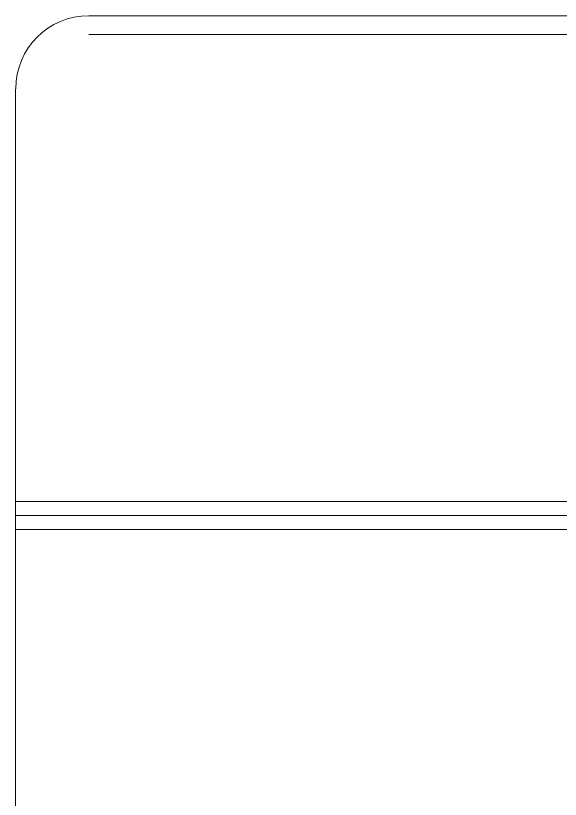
# Model space of a CAD drawing. Header units: metres. Extents: x 85953 to 212055, y -1481497 to -1363692.
# Drawn here: x 108448.5 to 108547.2, y -1390486.8 to -1390344.8 of the extents above; entities that cross this region are included whole.
import ezdxf

# ---------------------------------------------------------------- set-up
doc = ezdxf.new("R2010")
doc.units = ezdxf.units.M
doc.layers.add('Medical Equipment and Furniture', color=8, linetype='Continuous', lineweight=0)
doc.layers.add('Medical Equipment and Furniture1', color=8, linetype='Continuous', lineweight=5)

# ---------------------------------------------------------------- blocks, each defined once
blk = doc.blocks.new('GF21008-P')
at = {"layer": 'Medical Equipment and Furniture1'}
for p, q in [((0.71658, -0.1974), (0.71658, 0)), ((0.71912, -0.1974), (0.71912, 0)), ((0.72166, -0.1974), (0.72166, 0)), ((0.80631, -0.18414), (0.80631, -0.01908)), ((0.8097, -0.18414), (0.8097, -0.01908)), ((-0.7767, -0.1974), (0.79645, -0.1974))]:
    blk.add_line(p, q, dxfattribs=at)
blk.add_arc((0.79645, -0.18414), 0.01325, 270, 0, dxfattribs=at)

msp = doc.modelspace()

# ---------------------------------------------------------------- block references
at = {"layer": 'Medical Equipment and Furniture', "xscale": -1000, "yscale": 1000, "zscale": 1000, "rotation": 270.0000000000002}
msp.add_blockref('GF21008-P', (108645.89, -1391154.48, 2.27), dxfattribs=at)

doc.saveas('drawing.dxf')
